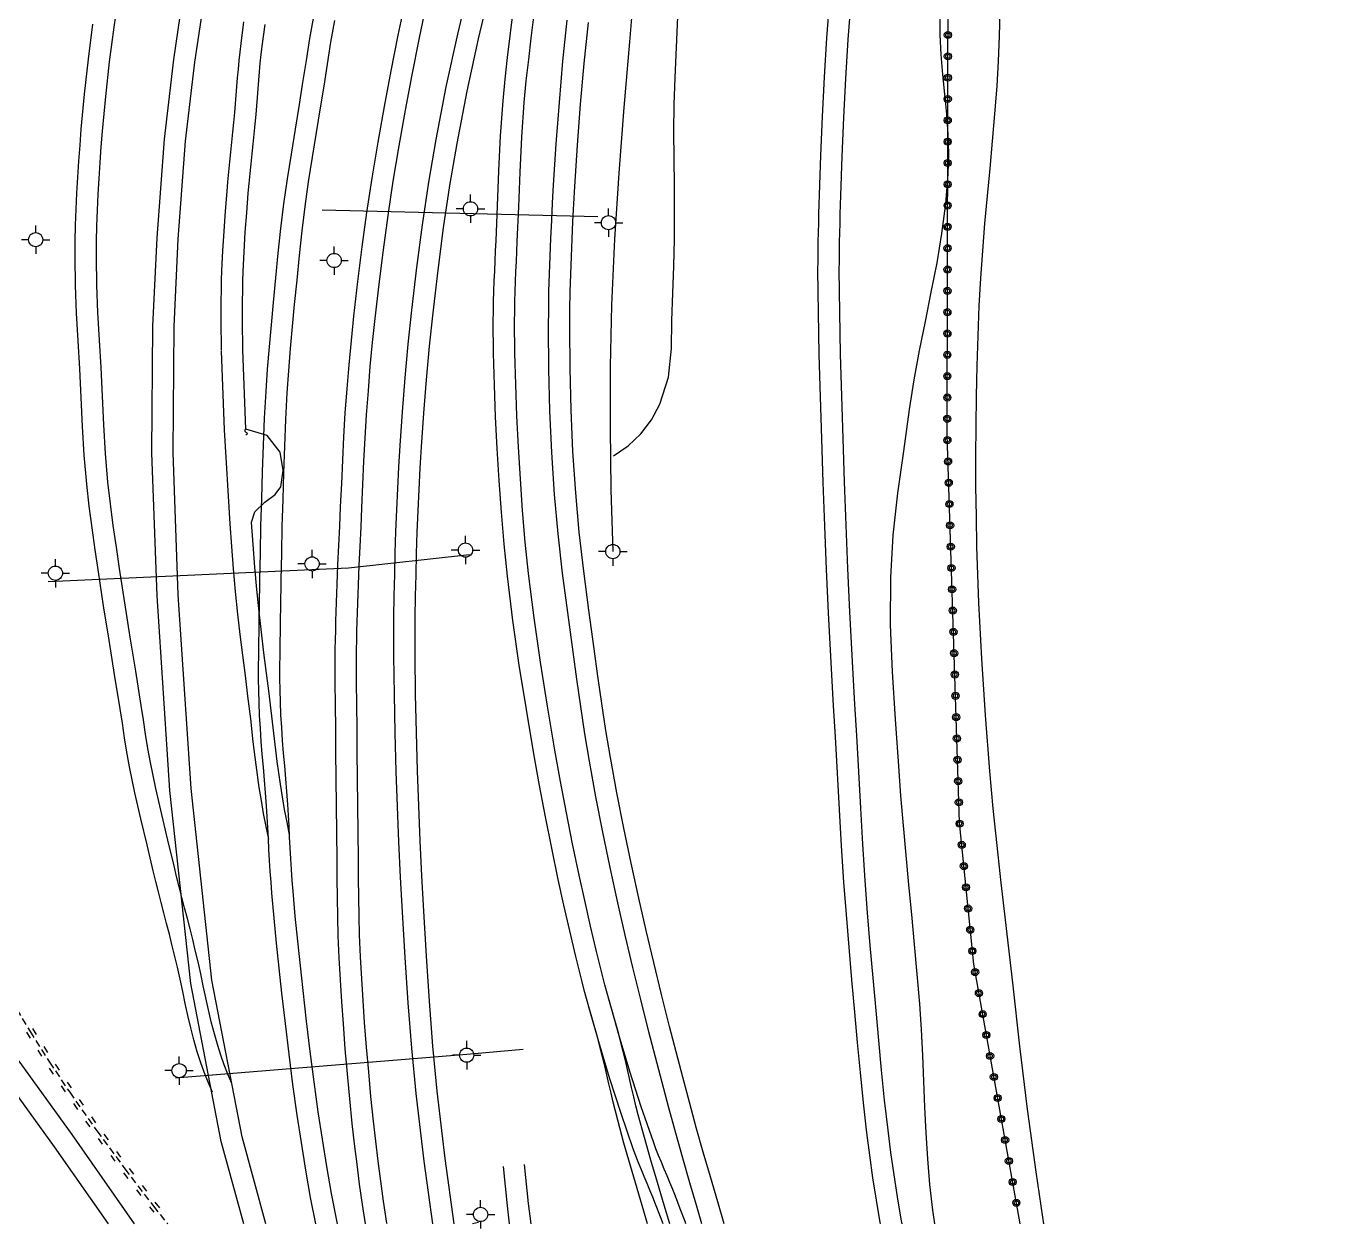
# Model space of a CAD drawing. Header units: millimetres. Extents: x 163000 to 164000, y 152000 to 153000.
# Drawn here: x 163884.2 to 163976.9, y 151999.7 to 152084.3 of the extents above; entities that cross this region are included whole.
import ezdxf

# ---------------------------------------------------------------- set-up
doc = ezdxf.new("R2010")
doc.units = ezdxf.units.MM
doc.linetypes.add('DASHED', pattern=[0.75, 0.5, -0.25])
doc.layers.get('0').update_dxf_attribs({"linetype": 'CONTINUOUS'})
for name, color, linetype in [('W0211', 2, 'CONTINUOUS'), ('W0214', 2, 'CONTINUOUS'), ('W0220', 5, 'DASHED'), ('W0323', 7, 'CONTINUOUS'), ('W0610', 7, 'CONTINUOUS'), ('W0611', 7, 'CONTINUOUS'), ('W0700', 7, 'CONTINUOUS')]:
    doc.layers.add(name, color=color, linetype=linetype)

# ---------------------------------------------------------------- blocks, each defined once
blk = doc.blocks.new('T610')
for p, q in [((0, 0.500001), (0, 1.000002)), ((-0.500001, 0), (-1.000002, 0)), ((0.500001, 0), (1.000002, 0)), ((0, -0.500001), (0, -1.000002))]:
    blk.add_line(p, q)
blk.add_ellipse((0, 0), major_axis=(-0.353554, 0.353554), ratio=1, start_param=3.926990817, end_param=10.210176124)
blk = doc.blocks.new('t323o')
at = {"color": 0, "linetype": 'Continuous'}
for radius in [0.25, 0.15]:
    blk.add_circle((0, 0), radius, dxfattribs=at)
blk = doc.blocks.new('t220o')
at = {"color": 0, "linetype": 'Continuous'}
for p, q in [((-0.25, 0.25), (0.25, 0.25)), ((-0.25, -0.25), (0.25, -0.25))]:
    blk.add_line(p, q, dxfattribs=at)

msp = doc.modelspace()

# ---------------------------------------------------------------- linework, layer by layer
at = {"layer": 'W0211'}
for points in [[(163955.771, 152000), (163955.693, 152000.485), (163955.221, 152003.66), (163954.629, 152008.085), (163954.088, 152012.518), (163953.577, 152016.953), (163953.073, 152021.389), (163952.772, 152024.004), (163952.474, 152026.619), (163952.196, 152029.237), (163951.958, 152031.859), (163951.655, 152035.803), (163951.395, 152039.751), (163951.192, 152043.703), (163951.061, 152047.658), (163951.019, 152049.775), (163950.994, 152051.893), (163950.986, 152054.011), (163950.997, 152056.13), (163951.025, 152058.248), (163951.072, 152060.365), (163951.138, 152062.482), (163951.224, 152064.599), (163951.329, 152066.534), (163951.465, 152068.467), (163951.624, 152070.398), (163951.799, 152072.327), (163951.98, 152074.255), (163952.159, 152076.184), (163952.326, 152078.113), (163952.475, 152080.045), (163952.579, 152081.801), (163952.649, 152083.559), (163952.701, 152085.317)], [(163925.499, 152054.048), (163926.517, 152054.75), (163927.414, 152055.601), (163928.168, 152056.581), (163928.763, 152057.665), (163929.364, 152059.583), (163929.578, 152061.585), (163929.603, 152063.567), (163929.66, 152065.496), (163929.75, 152067.389), (163929.791, 152069.283), (163929.796, 152071.177), (163929.779, 152073.071), (163929.758, 152074.963), (163929.748, 152076.857), (163929.766, 152078.75), (163929.823, 152080.643), (163930.015, 152084.931)]]:
    msp.add_lwpolyline(points, dxfattribs=at)
at = {"layer": 'W0214'}
for points in [[(163931.482, 152114.688), (163930.627, 152111.363), (163929.825, 152108.023), (163929.103, 152104.664), (163928.491, 152101.282), (163927.855, 152096.772), (163927.38, 152092.241), (163926.992, 152087.705), (163926.614, 152083.172), (163926.225, 152078.548), (163925.864, 152073.922), (163925.565, 152069.29), (163925.363, 152064.653), (163925.267, 152060.316), (163925.248, 152055.978), (163925.307, 152051.64), (163925.445, 152047.304)], [(163948.45, 152085.075), (163948.455, 152083.672), (163948.528, 152082.271), (163948.644, 152080.874), (163948.781, 152079.48), (163948.912, 152078.083), (163949.012, 152076.683), (163949.056, 152075.278), (163949.021, 152073.872), (163948.848, 152071.774), (163948.576, 152069.688), (163948.228, 152067.615), (163947.829, 152065.553), (163947.411, 152063.5), (163947.001, 152061.445), (163946.623, 152059.383), (163946.302, 152057.311), (163945.887, 152054.367), (163945.484, 152051.418), (163945.156, 152048.456), (163944.97, 152045.482), (163944.95, 152042.157), (163945.089, 152038.836), (163945.312, 152035.521), (163945.541, 152032.212), (163945.69, 152030.119), (163945.863, 152028.027), (163946.053, 152025.937), (163946.253, 152023.848), (163946.456, 152021.76), (163946.654, 152019.67), (163946.84, 152017.58), (163947.009, 152015.489), (163947.13, 152013.674), (163947.224, 152011.858), (163947.302, 152010.042), (163947.378, 152008.226), (163947.465, 152006.408), (163947.579, 152004.591), (163947.731, 152002.777), (163947.934, 152000.968), (163948.079, 152000)]]:
    msp.add_lwpolyline(points, dxfattribs=at)
at = {"layer": 'W0220'}
msp.add_lwpolyline([(163883.121, 152015.73), (163884.45, 152013.547), (163885.816, 152011.386), (163887.239, 152009.261), (163889.152, 152006.552), (163891.118, 152003.88), (163893.137, 152001.248), (163894.133, 152000)], dxfattribs=at)
at = {"layer": 'W0323'}
msp.add_lwpolyline([(163954.099, 152000), (163950.833, 152018.284), (163949.835, 152028.235), (163948.972, 152055.525), (163949.026, 152089.045), (163959.058, 152125.37), (163976.927, 152171)], dxfattribs=at)
at = {"layer": 'W0611'}
for points in [[(163924.385, 152070.853), (163904.996, 152071.316)], [(163915.356, 152047.087), (163906.845, 152046.135)], [(163906.845, 152046.135), (163885.716, 152045.183)], [(163894.69, 152010.268), (163915.166, 152011.953)], [(163915.166, 152011.953), (163919.136, 152012.307)], [(163916.009, 152000.097), (163915.585, 152000)]]:
    msp.add_lwpolyline(points, dxfattribs=at)
at = {"layer": 'W0700'}
for points in [[(163899.489, 152000), (163897.905, 152005.794), (163895.761, 152016.924), (163894.283, 152030.504), (163893.382, 152044.183), (163893.027, 152054.244), (163893.081, 152063.172), (163893.383, 152069.369), (163893.903, 152076.327), (163894.562, 152081.928), (163895.632, 152089.169), (163897.439, 152098.041), (163898.976, 152104.6), (163900.764, 152110.734), (163903.23, 152117.995), (163905.593, 152124.259), (163908.664, 152131.169), (163912.542, 152139.307), (163916.439, 152146.993), (163921.118, 152156.186), (163928.688, 152171)], [(163901.044, 152000), (163899.367, 152006.134), (163897.246, 152017.147), (163895.778, 152030.635), (163894.88, 152044.259), (163894.527, 152054.266), (163894.581, 152063.131), (163894.88, 152069.276), (163895.397, 152076.183), (163896.05, 152081.73), (163897.11, 152088.909), (163898.905, 152097.72), (163900.428, 152104.219), (163902.195, 152110.283), (163904.642, 152117.489), (163906.981, 152123.689), (163910.027, 152130.542), (163913.888, 152138.645), (163917.777, 152146.314), (163922.454, 152155.505), (163930.373, 152171)], [(163912.776, 152000), (163912.173, 152004.422), (163911.608, 152009.179), (163911.297, 152012.36), (163911.05, 152015.547), (163910.843, 152018.736), (163910.65, 152021.926), (163910.513, 152024.403), (163910.395, 152026.882), (163910.295, 152029.361), (163910.213, 152031.841), (163910.138, 152034.548), (163910.077, 152037.255), (163910.044, 152039.962), (163910.05, 152042.67), (163910.07, 152044.183), (163910.101, 152045.696), (163910.141, 152047.208), (163910.192, 152048.72), (163910.252, 152050.232), (163910.321, 152051.744), (163910.4, 152053.255), (163910.487, 152054.765), (163910.647, 152057.147), (163910.837, 152059.528), (163911.057, 152061.905), (163911.31, 152064.279), (163911.667, 152067.291), (163912.059, 152070.298), (163912.502, 152073.299), (163913.011, 152076.29), (163913.733, 152080.004), (163914.534, 152083.701), (163915.402, 152087.384)], [(163914.289, 152000), (163913.661, 152004.612), (163913.099, 152009.343), (163912.79, 152012.506), (163912.544, 152015.674), (163912.339, 152018.844), (163912.148, 152022.015), (163912.011, 152024.481), (163911.893, 152026.949), (163911.794, 152029.417), (163911.713, 152031.886), (163911.638, 152034.577), (163911.577, 152037.269), (163911.544, 152039.961), (163911.549, 152042.654), (163911.57, 152044.158), (163911.601, 152045.661), (163911.641, 152047.164), (163911.691, 152048.667), (163911.75, 152050.169), (163911.819, 152051.671), (163911.897, 152053.173), (163911.985, 152054.674), (163912.143, 152057.036), (163912.331, 152059.397), (163912.549, 152061.755), (163912.8, 152064.109), (163913.155, 152067.096), (163913.543, 152070.078), (163913.982, 152073.054), (163914.486, 152076.02), (163915.204, 152079.708), (163915.999, 152083.379), (163916.861, 152087.034)], [(163898.646, 152009.878), (163898.367, 152010.534), (163898.108, 152011.199), (163897.871, 152011.872), (163897.654, 152012.552), (163897.417, 152013.382), (163897.202, 152014.218), (163897.005, 152015.058), (163896.819, 152015.901), (163896.64, 152016.744), (163896.46, 152017.587), (163896.274, 152018.429), (163896.077, 152019.268), (163895.894, 152020.01), (163895.707, 152020.751), (163895.517, 152021.492), (163895.327, 152022.232), (163895.136, 152022.972), (163894.948, 152023.713), (163894.762, 152024.454), (163894.581, 152025.196), (163894.145, 152027.006), (163893.713, 152028.817), (163893.3, 152030.633), (163892.922, 152032.457), (163892.74, 152033.46), (163892.579, 152034.467), (163892.426, 152035.475), (163892.27, 152036.481), (163891.882, 152038.887), (163891.492, 152041.292), (163891.11, 152043.698), (163890.747, 152046.108), (163890.523, 152047.627), (163890.302, 152049.148), (163890.1, 152050.671), (163889.931, 152052.199), (163889.763, 152054.209), (163889.641, 152056.221), (163889.541, 152058.235), (163889.442, 152060.248), (163889.335, 152062.184), (163889.225, 152064.12), (163889.143, 152066.058), (163889.115, 152067.998), (163889.126, 152069.111), (163889.152, 152070.224), (163889.191, 152071.337), (163889.243, 152072.449), (163889.306, 152073.56), (163889.379, 152074.671), (163889.461, 152075.781), (163889.55, 152076.89), (163889.778, 152079.331), (163890.049, 152081.768), (163890.363, 152084.2), (163890.72, 152086.625)], [(163908.047, 152000), (163907.836, 152001.375), (163907.635, 152002.793), (163907.451, 152004.215), (163907.28, 152005.637), (163907.121, 152007.061), (163906.941, 152008.812), (163906.777, 152010.565), (163906.627, 152012.318), (163906.491, 152014.073), (163906.382, 152015.622), (163906.284, 152017.172), (163906.201, 152018.723), (163906.135, 152020.274), (163906.097, 152021.615), (163906.078, 152022.957), (163906.066, 152024.298), (163906.052, 152025.639), (163906.029, 152027.537), (163906.008, 152029.435), (163905.989, 152031.333), (163905.971, 152033.231), (163905.951, 152034.87), (163905.928, 152036.508), (163905.913, 152038.147), (163905.916, 152039.785), (163905.924, 152040.44), (163905.935, 152041.094), (163905.95, 152041.748), (163905.967, 152042.403), (163905.987, 152043.057), (163906.008, 152043.711), (163906.03, 152044.365), (163906.053, 152045.019), (163906.106, 152046.377), (163906.168, 152047.734), (163906.233, 152049.091), (163906.299, 152050.448), (163906.373, 152052.095), (163906.445, 152053.742), (163906.526, 152055.388), (163906.627, 152057.034), (163906.752, 152058.744), (163906.894, 152060.453), (163907.052, 152062.16), (163907.23, 152063.866), (163907.511, 152066.302), (163907.818, 152068.735), (163908.152, 152071.164), (163908.518, 152073.588), (163908.931, 152076.109), (163909.375, 152078.624), (163909.85, 152081.134), (163910.352, 152083.638), (163910.979, 152086.623)], [(163909.566, 152000), (163909.556, 152000.06), (163909.32, 152001.593), (163909.121, 152002.997), (163908.939, 152004.404), (163908.77, 152005.812), (163908.613, 152007.222), (163908.434, 152008.96), (163908.271, 152010.7), (163908.122, 152012.441), (163907.987, 152014.183), (163907.879, 152015.718), (163907.782, 152017.254), (163907.699, 152018.791), (163907.634, 152020.329), (163907.596, 152021.661), (163907.577, 152022.994), (163907.566, 152024.326), (163907.552, 152025.659), (163907.529, 152027.555), (163907.508, 152029.452), (163907.489, 152031.349), (163907.471, 152033.246), (163907.451, 152034.877), (163907.428, 152036.508), (163907.413, 152038.14), (163907.416, 152039.772), (163907.424, 152040.421), (163907.435, 152041.071), (163907.45, 152041.72), (163907.467, 152042.369), (163907.486, 152043.018), (163907.507, 152043.668), (163907.529, 152044.317), (163907.552, 152044.966), (163907.605, 152046.319), (163907.667, 152047.672), (163907.732, 152049.024), (163907.797, 152050.377), (163907.871, 152052.016), (163907.942, 152053.655), (163908.023, 152055.293), (163908.123, 152056.931), (163908.248, 152058.625), (163908.388, 152060.319), (163908.545, 152062.011), (163908.721, 152063.702), (163909, 152066.12), (163909.305, 152068.536), (163909.637, 152070.948), (163909.999, 152073.355), (163910.41, 152075.858), (163910.851, 152078.356), (163911.322, 152080.848), (163911.821, 152083.335), (163912.443, 152086.298)], [(163944.268, 152000), (163944.253, 152000.089), (163943.991, 152001.665), (163943.748, 152003.245), (163943.524, 152004.827), (163943.318, 152006.412), (163943.074, 152008.528), (163942.86, 152010.648), (163942.663, 152012.768), (163942.47, 152014.889), (163942.263, 152017.18), (163942.064, 152019.471), (163941.877, 152021.763), (163941.706, 152024.057), (163941.537, 152026.61), (163941.389, 152029.165), (163941.249, 152031.72), (163941.106, 152034.274), (163940.979, 152036.453), (163940.85, 152038.632), (163940.726, 152040.812), (163940.616, 152042.992), (163940.48, 152046.05), (163940.359, 152049.108), (163940.251, 152052.167), (163940.153, 152055.226), (163940.061, 152058.194), (163939.973, 152061.161), (163939.907, 152064.13), (163939.88, 152067.099), (163939.882, 152067.762), (163939.888, 152068.425), (163939.898, 152069.087), (163939.912, 152069.75), (163939.928, 152070.412), (163939.947, 152071.075), (163939.968, 152071.737), (163939.99, 152072.4), (163940.086, 152075.162), (163940.195, 152077.924), (163940.331, 152080.686), (163940.51, 152083.445), (163940.718, 152086.133)], [(163945.792, 152000), (163945.731, 152000.342), (163945.473, 152001.902), (163945.232, 152003.464), (163945.01, 152005.029), (163944.806, 152006.596), (163944.564, 152008.701), (163944.351, 152010.808), (163944.156, 152012.917), (163943.963, 152015.026), (163943.757, 152017.309), (163943.559, 152019.593), (163943.373, 152021.877), (163943.202, 152024.163), (163943.034, 152026.711), (163942.886, 152029.261), (163942.746, 152031.811), (163942.604, 152034.36), (163942.477, 152036.536), (163942.348, 152038.711), (163942.225, 152040.886), (163942.114, 152043.062), (163941.979, 152046.114), (163941.858, 152049.166), (163941.75, 152052.219), (163941.652, 152055.272), (163941.56, 152058.228), (163941.473, 152061.185), (163941.407, 152064.142), (163941.38, 152067.101), (163941.382, 152067.757), (163941.388, 152068.413), (163941.398, 152069.069), (163941.412, 152069.725), (163941.428, 152070.381), (163941.447, 152071.037), (163941.467, 152071.693), (163941.489, 152072.349), (163941.585, 152075.097), (163941.693, 152077.844), (163941.828, 152080.591), (163942.006, 152083.335), (163942.212, 152085.998)], [(163927.896, 152000), (163927.625, 152000.891), (163927.149, 152002.489), (163926.68, 152004.089), (163926.225, 152005.693), (163925.789, 152007.302), (163925.627, 152007.936), (163925.471, 152008.572), (163925.321, 152009.21), (163925.174, 152009.847), (163925.027, 152010.485), (163924.878, 152011.123), (163924.724, 152011.759), (163924.564, 152012.394), (163924.41, 152012.974), (163924.251, 152013.553), (163924.087, 152014.131), (163923.922, 152014.708), (163923.756, 152015.285), (163923.594, 152015.863), (163923.436, 152016.442), (163923.284, 152017.023), (163922.839, 152018.818), (163922.414, 152020.619), (163922.005, 152022.423), (163921.612, 152024.231), (163921.15, 152026.435), (163920.706, 152028.643), (163920.283, 152030.856), (163919.888, 152033.073), (163919.364, 152036.191), (163918.869, 152039.315), (163918.418, 152042.446), (163918.027, 152045.584), (163917.794, 152047.825), (163917.604, 152050.069), (163917.446, 152052.316), (163917.312, 152054.564), (163917.2, 152056.793), (163917.112, 152059.023), (163917.056, 152061.254), (163917.038, 152063.486), (163917.044, 152064.198), (163917.058, 152064.91), (163917.079, 152065.621), (163917.105, 152066.332), (163917.135, 152067.043), (163917.167, 152067.754), (163917.199, 152068.465), (163917.23, 152069.176), (163917.328, 152071.638), (163917.428, 152074.102), (163917.552, 152076.564), (163917.723, 152079.024), (163917.865, 152080.551), (163918.037, 152082.074), (163918.223, 152083.596), (163918.408, 152085.117)], [(163897.275, 152009.269), (163896.978, 152009.969), (163896.702, 152010.678), (163896.449, 152011.394), (163896.218, 152012.119), (163895.978, 152012.958), (163895.76, 152013.804), (163895.56, 152014.654), (163895.372, 152015.507), (163895.19, 152016.36), (163895.008, 152017.213), (163894.819, 152018.064), (163894.619, 152018.913), (163894.436, 152019.656), (163894.249, 152020.398), (163894.06, 152021.138), (163893.869, 152021.879), (163893.678, 152022.62), (163893.489, 152023.361), (163893.304, 152024.103), (163893.123, 152024.846), (163892.683, 152026.671), (163892.247, 152028.498), (163891.831, 152030.33), (163891.45, 152032.17), (163891.266, 152033.185), (163891.102, 152034.204), (163890.947, 152035.225), (163890.789, 152036.244), (163890.4, 152038.655), (163890.009, 152041.065), (163889.627, 152043.477), (163889.263, 152045.891), (163889.036, 152047.429), (163888.813, 152048.967), (163888.609, 152050.508), (163888.438, 152052.054), (163888.269, 152054.08), (163888.145, 152056.11), (163888.044, 152058.141), (163887.944, 152060.171), (163887.836, 152062.127), (163887.726, 152064.084), (163887.643, 152066.043), (163887.615, 152068.003), (163887.627, 152069.132), (163887.652, 152070.26), (163887.692, 152071.387), (163887.744, 152072.515), (163887.808, 152073.641), (163887.882, 152074.767), (163887.965, 152075.892), (163888.056, 152077.016), (163888.286, 152079.484), (163888.559, 152081.947), (163888.877, 152084.405)], [(163897.922, 152061.476), (163897.912, 152062.175), (163897.905, 152062.874), (163897.901, 152063.574), (163897.9, 152064.273), (163897.905, 152064.973), (163897.914, 152065.672), (163897.929, 152066.372), (163897.95, 152067.071), (163898.011, 152068.463), (163898.096, 152069.854), (163898.197, 152071.244), (163898.307, 152072.633), (163898.366, 152073.33), (163898.431, 152074.026), (163898.5, 152074.722), (163898.571, 152075.418), (163898.643, 152076.113), (163898.715, 152076.809), (163898.785, 152077.504), (163898.853, 152078.2), (163898.907, 152078.807), (163898.958, 152079.415), (163899.006, 152080.022), (163899.055, 152080.63), (163899.105, 152081.238), (163899.16, 152081.845), (163899.222, 152082.452), (163899.293, 152083.058), (163899.5, 152084.582)], [(163899.421, 152061.499), (163899.412, 152062.189), (163899.405, 152062.879), (163899.401, 152063.569), (163899.4, 152064.259), (163899.404, 152064.949), (163899.413, 152065.639), (163899.428, 152066.329), (163899.449, 152067.019), (163899.509, 152068.394), (163899.594, 152069.768), (163899.694, 152071.14), (163899.802, 152072.512), (163899.861, 152073.206), (163899.926, 152073.9), (163899.994, 152074.594), (163900.065, 152075.287), (163900.137, 152075.98), (163900.209, 152076.673), (163900.279, 152077.366), (163900.346, 152078.059), (163900.4, 152078.661), (163900.45, 152079.263), (163900.498, 152079.865), (163900.546, 152080.467), (163900.596, 152081.069), (163900.65, 152081.671), (163900.711, 152082.272), (163900.781, 152082.873), (163900.987, 152084.38)], [(163904.547, 152000), (163904.19, 152001.862), (163903.85, 152003.79), (163903.535, 152005.721), (163903.24, 152007.656), (163902.941, 152009.799), (163902.67, 152011.946), (163902.417, 152014.095), (163902.173, 152016.245), (163901.978, 152018.002), (163901.79, 152019.76), (163901.616, 152021.519), (163901.461, 152023.28), (163901.403, 152024.046), (163901.35, 152024.814), (163901.303, 152025.581), (163901.259, 152026.349), (163901.217, 152027.117), (163901.174, 152027.885), (163901.128, 152028.652), (163901.079, 152029.42), (163901.014, 152030.327), (163900.942, 152031.233), (163900.866, 152032.139), (163900.79, 152033.045), (163900.717, 152033.952), (163900.652, 152034.859), (163900.599, 152035.767), (163900.56, 152036.676), (163900.538, 152037.517), (163900.528, 152038.359), (163900.527, 152039.201), (163900.534, 152040.042), (163900.546, 152040.884), (163900.56, 152041.725), (163900.574, 152042.566), (163900.586, 152043.408), (163900.615, 152045.311), (163900.651, 152047.215), (163900.696, 152049.118), (163900.75, 152051.021), (163900.809, 152052.91), (163900.872, 152054.798), (163900.949, 152056.686), (163901.051, 152058.573), (163901.159, 152060.137), (163901.286, 152061.7), (163901.426, 152063.261), (163901.572, 152064.822), (163901.738, 152066.564), (163901.911, 152068.306), (163902.099, 152070.046), (163902.312, 152071.783), (163902.56, 152073.531), (163902.835, 152075.275), (163903.122, 152077.017), (163903.406, 152078.759), (163903.649, 152080.308), (163903.889, 152081.858), (163904.141, 152083.407), (163904.42, 152084.951)], [(163906.078, 152000), (163906.029, 152000.233), (163905.665, 152002.137), (163905.328, 152004.046), (163905.016, 152005.959), (163904.724, 152007.875), (163904.427, 152010.005), (163904.157, 152012.139), (163903.906, 152014.276), (163903.664, 152016.413), (163903.47, 152018.158), (163903.283, 152019.905), (163903.11, 152021.652), (163902.957, 152023.402), (163902.898, 152024.166), (163902.846, 152024.93), (163902.799, 152025.695), (163902.755, 152026.46), (163902.713, 152027.225), (163902.67, 152027.99), (163902.625, 152028.755), (163902.576, 152029.52), (163902.511, 152030.421), (163902.439, 152031.321), (163902.364, 152032.221), (163902.288, 152033.12), (163902.215, 152034.021), (163902.151, 152034.922), (163902.098, 152035.824), (163902.059, 152036.726), (163902.037, 152037.559), (163902.027, 152038.392), (163902.027, 152039.225), (163902.034, 152040.058), (163902.046, 152040.891), (163902.06, 152041.723), (163902.074, 152042.556), (163902.086, 152043.388), (163902.115, 152045.285), (163902.151, 152047.182), (163902.196, 152049.079), (163902.25, 152050.975), (163902.307, 152052.852), (163902.37, 152054.729), (163902.447, 152056.605), (163902.549, 152058.481), (163902.655, 152060.032), (163902.781, 152061.583), (163902.92, 152063.132), (163903.065, 152064.681), (163903.23, 152066.409), (163903.401, 152068.137), (163903.588, 152069.864), (163903.799, 152071.588), (163904.045, 152073.325), (163904.319, 152075.059), (163904.605, 152076.79), (163904.887, 152078.522), (163905.129, 152080.059), (163905.366, 152081.598), (163905.616, 152083.135), (163905.893, 152084.667)], [(163929.465, 152000), (163929.062, 152001.321), (163928.589, 152002.907), (163928.124, 152004.495), (163927.672, 152006.087), (163927.24, 152007.684), (163927.077, 152008.318), (163926.922, 152008.953), (163926.772, 152009.589), (163926.625, 152010.226), (163926.478, 152010.863), (163926.329, 152011.5), (163926.176, 152012.135), (163926.016, 152012.769), (163925.863, 152013.349), (163925.703, 152013.927), (163925.54, 152014.504), (163925.375, 152015.08), (163925.21, 152015.656), (163925.047, 152016.233), (163924.889, 152016.812), (163924.738, 152017.392), (163924.296, 152019.174), (163923.874, 152020.96), (163923.469, 152022.75), (163923.079, 152024.544), (163922.62, 152026.733), (163922.179, 152028.927), (163921.759, 152031.124), (163921.366, 152033.327), (163920.845, 152036.425), (163920.354, 152039.527), (163919.906, 152042.637), (163919.517, 152045.754), (163919.287, 152047.973), (163919.098, 152050.195), (163918.943, 152052.42), (163918.81, 152054.646), (163918.699, 152056.854), (163918.612, 152059.063), (163918.555, 152061.273), (163918.538, 152063.484), (163918.544, 152064.188), (163918.558, 152064.892), (163918.578, 152065.596), (163918.605, 152066.3), (163918.635, 152067.003), (163918.666, 152067.706), (163918.698, 152068.41), (163918.728, 152069.113), (163918.826, 152071.561), (163918.925, 152074.01), (163919.048, 152076.457), (163919.218, 152078.902), (163919.359, 152080.415), (163919.529, 152081.924), (163919.714, 152083.432), (163919.898, 152084.939)], [(163931.717, 152000), (163931.381, 152001.15), (163930.87, 152002.893), (163930.365, 152004.638), (163929.873, 152006.387), (163929.387, 152008.165), (163928.911, 152009.947), (163928.444, 152011.73), (163927.988, 152013.517), (163927.42, 152015.779), (163926.861, 152018.044), (163926.319, 152020.314), (163925.802, 152022.589), (163925.264, 152025.072), (163924.748, 152027.559), (163924.26, 152030.053), (163923.804, 152032.552), (163923.484, 152034.472), (163923.19, 152036.397), (163922.916, 152038.324), (163922.653, 152040.252), (163922.281, 152043.014), (163921.918, 152045.777), (163921.593, 152048.546), (163921.339, 152051.323), (163921.147, 152054.265), (163921.019, 152057.21), (163920.948, 152060.157), (163920.927, 152063.104), (163920.934, 152064.353), (163920.955, 152065.602), (163920.988, 152066.851), (163921.031, 152068.1), (163921.085, 152069.348), (163921.145, 152070.596), (163921.211, 152071.843), (163921.283, 152073.09), (163921.468, 152075.996), (163921.685, 152078.901), (163921.94, 152081.802), (163922.241, 152084.699)], [(163933.28, 152000), (163932.823, 152001.564), (163932.313, 152003.303), (163931.81, 152005.043), (163931.319, 152006.787), (163930.835, 152008.557), (163930.361, 152010.33), (163929.897, 152012.106), (163929.442, 152013.884), (163928.877, 152016.136), (163928.321, 152018.39), (163927.781, 152020.648), (163927.267, 152022.912), (163926.733, 152025.379), (163926.22, 152027.85), (163925.734, 152030.327), (163925.282, 152032.81), (163924.964, 152034.716), (163924.673, 152036.626), (163924.401, 152038.538), (163924.14, 152040.452), (163923.77, 152043.192), (163923.409, 152045.934), (163923.087, 152048.682), (163922.835, 152051.438), (163922.645, 152054.351), (163922.518, 152057.267), (163922.448, 152060.185), (163922.427, 152063.103), (163922.434, 152064.342), (163922.455, 152065.58), (163922.487, 152066.818), (163922.531, 152068.055), (163922.583, 152069.292), (163922.643, 152070.529), (163922.709, 152071.765), (163922.78, 152073.002), (163922.964, 152075.888), (163923.179, 152078.773), (163923.433, 152081.654), (163923.732, 152084.531)], [(163891.802, 152000), (163887.402, 152006.297), (163883.867, 152011.192), (163877.912, 152019.296), (163867.198, 152033.517), (163857.898, 152045.781), (163850.583, 152055.299), (163843.513, 152064.381), (163836.952, 152073.966)], [(163889.973, 152000), (163886.179, 152005.429), (163882.655, 152010.309), (163876.708, 152018.4), (163866.001, 152032.613), (163856.706, 152044.871), (163849.396, 152054.381), (163842.301, 152063.496), (163835.715, 152073.119)], [(163898.14, 152055.866), (163897.923, 152061.44)], [(163899.639, 152055.924), (163899.421, 152061.499)], [(163898.524, 152049.263), (163898.14, 152055.866)], [(163902.709, 152027.378), (163902.527, 152028.264), (163902.358, 152029.152), (163902.202, 152030.042), (163902.059, 152030.934), (163901.835, 152032.528), (163901.642, 152034.127), (163901.46, 152035.726), (163901.271, 152037.324), (163901.089, 152038.758), (163900.904, 152040.192), (163900.725, 152041.626), (163900.564, 152043.062), (163900.407, 152044.638), (163900.266, 152046.214), (163900.138, 152047.792), (163900.02, 152049.371), (163900.27, 152050.112), (163900.965, 152050.775), (163901.704, 152051.329), (163902.096, 152051.865), (163902.261, 152053.008), (163902.039, 152054.304), (163901.13, 152055.468), (163899.639, 152055.924), (163899.57, 152055.877), (163899.565, 152055.784), (163899.612, 152055.72), (163899.64, 152055.707), (163899.669, 152055.693), (163899.715, 152055.629), (163899.709, 152055.536), (163899.639, 152055.489)], [(163901.242, 152027.066), (163901.056, 152027.973), (163900.883, 152028.882), (163900.723, 152029.793), (163900.576, 152030.707), (163900.351, 152032.312), (163900.156, 152033.922), (163899.972, 152035.532), (163899.782, 152037.141), (163899.6, 152038.581), (163899.414, 152040.022), (163899.234, 152041.463), (163899.072, 152042.906), (163898.914, 152044.493), (163898.772, 152046.082), (163898.643, 152047.672), (163898.524, 152049.263)], [(163930.589, 152000), (163930.529, 152000.161), (163930.193, 152001.055), (163929.85, 152001.946), (163929.659, 152002.427), (163929.462, 152002.905), (163929.262, 152003.381), (163929.062, 152003.858), (163928.862, 152004.335), (163928.668, 152004.814), (163928.479, 152005.295), (163928.3, 152005.781), (163927.447, 152008.247), (163926.645, 152010.73), (163925.894, 152013.23), (163925.194, 152015.744)], [(163928.988, 152000), (163928.797, 152000.508), (163928.453, 152001.401), (163928.26, 152001.886), (163928.061, 152002.369), (163927.859, 152002.851), (163927.657, 152003.332), (163927.455, 152003.815), (163927.259, 152004.299), (163927.069, 152004.786), (163926.888, 152005.276), (163926.025, 152007.771), (163925.213, 152010.284), (163924.453, 152012.812), (163923.745, 152015.356)], [(163918.184, 152000), (163918.033, 152001.271), (163917.752, 152004.036)], [(163919.695, 152000), (163919.524, 152001.435), (163919.245, 152004.176)]]:
    msp.add_lwpolyline(points, dxfattribs=at)

# ---------------------------------------------------------------- block references
at = {"layer": 'W0220'}
for p, rotation in [((163884.536, 152013.41), 302.3096394782154), ((163885.338, 152012.142), 302.3096394782154), ((163886.153, 152010.883), 303.8046046223155), ((163886.988, 152009.637), 303.8046046223155), ((163887.844, 152008.405), 305.2234582531502), ((163888.709, 152007.18), 305.2234582531502), ((163889.586, 152005.963), 306.3524067397533), ((163890.475, 152004.755), 306.3524067397533), ((163891.37, 152003.552), 307.4813550475417), ((163892.283, 152002.361), 307.4813550475417), ((163893.197, 152001.172), 308.6103031761436)]:
    msp.add_blockref('t220o', p, dxfattribs=dict(at, rotation=rotation))
at = {"layer": 'W0323'}
for p, rotation in [((163949.017, 152083.647), 89.9078102272846), ((163949.015, 152082.147), 89.9078102272846), ((163949.013, 152080.647), 89.9078102272846), ((163949.01, 152079.147), 89.9078102272846), ((163949.008, 152077.647), 89.9078102272846), ((163949.005, 152076.147), 89.9078102272846), ((163949.003, 152074.647), 89.9078102272846), ((163949, 152073.147), 89.9078102272846), ((163948.998, 152071.647), 89.9078102272846), ((163948.996, 152070.147), 89.9078102272846), ((163948.993, 152068.647), 89.9078102272846), ((163948.991, 152067.147), 89.9078102272846), ((163948.988, 152065.647), 89.9078102272846), ((163948.986, 152064.147), 89.9078102272846), ((163948.984, 152062.647), 89.9078102272846), ((163948.981, 152061.147), 89.9078102272846), ((163948.979, 152059.647), 89.9078102272846), ((163948.976, 152058.147), 89.9078102272846), ((163948.974, 152056.647), 89.9078102272846), ((163948.984, 152055.147), 91.81112126454356), ((163949.032, 152053.648), 91.81112126454356), ((163949.079, 152052.149), 91.81112126454356), ((163949.126, 152050.649), 91.81112126454356), ((163949.174, 152049.15), 91.81112126454356), ((163949.221, 152047.651), 91.81112126454356), ((163949.269, 152046.152), 91.81112126454356), ((163949.316, 152044.652), 91.81112126454356), ((163949.363, 152043.153), 91.81112126454356), ((163949.411, 152041.654), 91.81112126454356), ((163949.458, 152040.155), 91.81112126454356), ((163949.506, 152038.655), 91.81112126454356), ((163949.553, 152037.156), 91.81112126454356), ((163949.6, 152035.657), 91.81112126454356), ((163949.648, 152034.158), 91.81112126454356), ((163949.695, 152032.658), 91.81112126454356), ((163949.743, 152031.159), 91.81112126454356), ((163949.79, 152029.66), 91.81112126454356), ((163949.842, 152028.161), 95.72596521962039), ((163949.992, 152026.669), 95.72596521962039), ((163950.142, 152025.176), 95.72596521962039), ((163950.291, 152023.683), 95.72596521962039), ((163950.441, 152022.191), 95.72596521962039), ((163950.591, 152020.698), 95.72596521962039), ((163950.74, 152019.206), 95.72596521962039), ((163950.934, 152017.719), 100.1283242265586), ((163951.198, 152016.243), 100.1283242265586), ((163951.461, 152014.766), 100.1283242265586), ((163951.725, 152013.29), 100.1283242265586), ((163951.989, 152011.813), 100.1283242265586), ((163952.253, 152010.336), 100.1283242265586), ((163952.516, 152008.86), 100.1283242265586), ((163952.78, 152007.383), 100.1283242265586), ((163953.044, 152005.906), 100.1283242265586), ((163953.308, 152004.43), 100.1283242265586), ((163953.572, 152002.953), 100.1283242265586), ((163953.835, 152001.477), 100.1283242265586)]:
    msp.add_blockref('t323o', p, dxfattribs=dict(at, rotation=rotation))
at = {"layer": 'W0610'}
for p in [(163915.438, 152071.424), (163925.146, 152070.445), (163884.846, 152069.249), (163905.839, 152067.781), (163915.085, 152047.413), (163925.445, 152047.304), (163904.289, 152046.434), (163886.233, 152045.781), (163915.166, 152011.872), (163894.935, 152010.784), (163916.145, 152000.668)]:
    msp.add_blockref('T610', p, dxfattribs=at)

doc.saveas('drawing.dxf')
